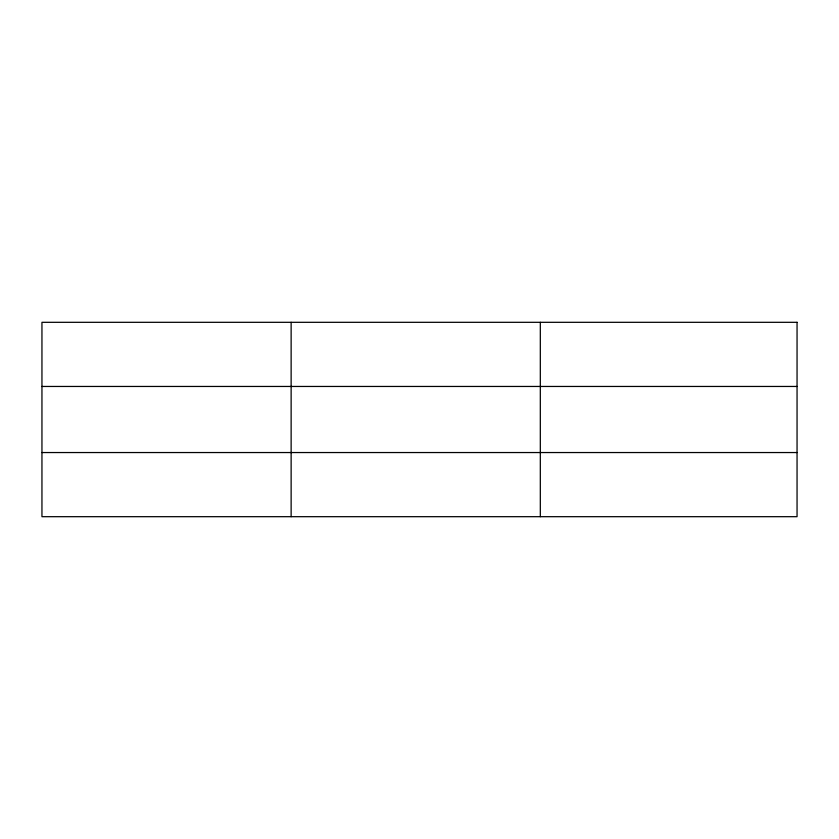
<?xml version="1.0" encoding="UTF-8"?>
<svg xmlns="http://www.w3.org/2000/svg" width="839" height="839" viewBox="0 0 839 839"><rect width="100%" height="100%" fill="white"/><g stroke="black" fill="none" stroke-linecap="round" stroke-linejoin="round"><path stroke-width="1.26" d="M291.133 322.312L291.133 516.688M540.316 322.312L540.316 516.688M41.95 386.454L797.05 386.454M41.95 452.546L797.05 452.546M797.05 322.312L797.05 516.688L41.95 516.688L41.95 322.312L797.05 322.312"/></g></svg>
